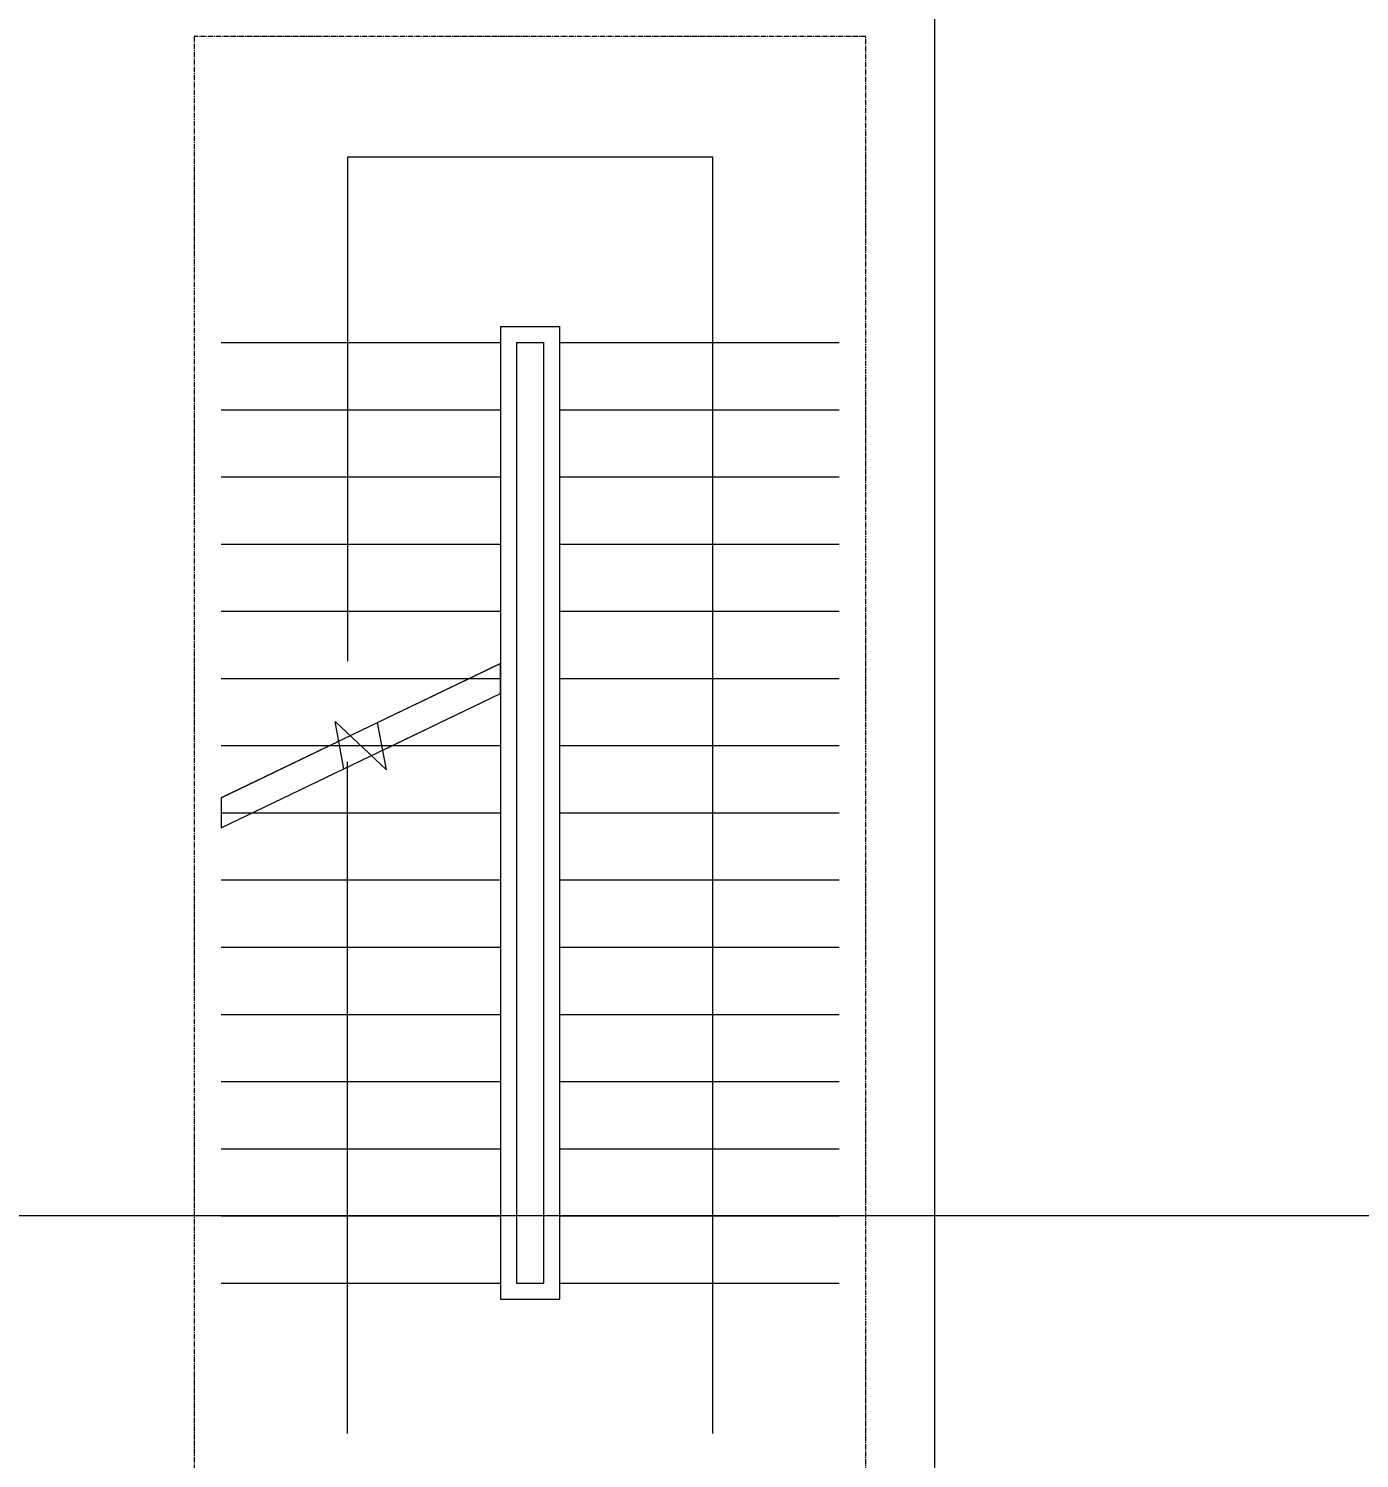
# Model space of a CAD drawing. Header units: millimetres. Extents: x -284281 to 1648660, y -821378 to -151356.
# Drawn here: x 174504 to 179456, y -230888 to -225567 of the extents above; entities that cross this region are included whole.
import ezdxf

# ---------------------------------------------------------------- set-up
doc = ezdxf.new("R2010")
doc.units = ezdxf.units.MM
doc.header["$MEASUREMENT"] = 0
doc.set_wipeout_variables(frame=1)
doc.linetypes.add('CENTER2', pattern=[28.575, 19.05, -3.175, 3.175, -3.175])
doc.linetypes.add('Wipeout_Contour', pattern=[1000, 0, -1000])
for name, color, linetype in [('Cotations - 1_100', 7, 'Continuous'), ('Nouveau_Co-Structure', 7, 'Continuous'), ('Sols_ Dalles', 7, 'Continuous')]:
    doc.layers.add(name, color=color, linetype=linetype)
doc.styles.add('STYLE_GENERE_2', font='arial.ttf')
doc.dimstyles.new('STYLE_GENERE__1', dxfattribs={"dimtxt": 250, "dimasz": 190, "dimexe": 0.18, "dimexo": 0.0625, "dimgap": 0, "dimtad": 1, "dimtih": 1, "dimtoh": 1, "dimlfac": 0.001, "dimzin": 0, "dimdsep": 46, "dimtxsty": 'STYLE_GENERE_2', "dimblk": 'ARROWHEAD_6', "dimblk1": 'ARROWHEAD_6', "dimblk2": 'ARROWHEAD_6', "dimcen": 0.09, "dimse1": 1, "dimse2": 1, "dimclrd": 7, "dimclre": 7, "dimclrt": 7, "dimazin": 0, "dimtfac": 1, "dimtdec": 4, "dimtmove": 0, "dimatfit": 3, "dimfxl": 1, "dimtolj": 1, "dimtzin": 0, "dimarcsym": 0})

# ---------------------------------------------------------------- blocks, each defined once
blk = doc.blocks.new('*D503')
at = {"layer": 'Cotations - 1_100', "color": 7, "linetype": 'Continuous', "lineweight": 5, "transparency": 16777216}
for p, q in [((163140.7, -230171.2), (163140.7, -229796.2)), ((185296, -230171.2), (185296, -229796.2)), ((163240.7, -229883.7), (163040.7, -230083.7)), ((185396, -229883.7), (185196, -230083.7)), ((162990.7, -229983.7), (163140.7, -229983.7)), ((163140.7, -229983.7), (185296, -229983.7))]:
    blk.add_line(p, q, dxfattribs=at)
at = {"layer": 'Cotations - 1_100', "color": 7, "lineweight": 5, "transparency": 16777216, "char_height": 250, "attachment_point": 7, "style": 'STYLE_GENERE_2'}
for s, insert in [('\\A1;{\\pql;\\fArial|b0|i0|c0|p38;22,16}', (173458.4, -229933.7)), ('\\A1;{\\pql;\\fArial|b0|i0|c0|p38;0,28}', (184530.9, -229933.7))]:
    blk.add_mtext(s, dxfattribs=dict(at, insert=insert))
blk = doc.blocks.new('ARROWHEAD_6')
at = {"color": 0, "linetype": 'Continuous', "lineweight": 0}
for p, q in [((-0.5, -0.5), (0.5, 0.5)), ((0, 0), (-1, 0))]:
    blk.add_line(p, q, dxfattribs=at)

msp = doc.modelspace()

# ---------------------------------------------------------------- linework, layer by layer
at = {"layer": 'Nouveau_Co-Structure', "color": 164, "linetype": 'Continuous', "lineweight": 5, "true_color": 0x072a91}
for p, q in [((176259.98849, -226675.57127), (176479.98849, -226675.57127)), ((176479.98849, -226675.57127), (176479.98849, -230295.57127)), ((175219.98849, -226735.57127), (176259.98849, -226735.57127)), ((176319.98849, -226735.57127), (176419.98849, -226735.57127)), ((176319.98849, -226735.57127), (176319.98849, -230235.57127)), ((176419.98849, -226735.57127), (176419.98849, -230235.57127)), ((176479.98849, -226735.57127), (177519.98849, -226735.57127)), ((175219.98849, -226985.57127), (176259.98849, -226985.57127)), ((176479.98849, -226985.57127), (177519.98849, -226985.57127)), ((175219.98849, -227235.57127), (176259.98849, -227235.57127)), ((176479.98849, -227235.57127), (177519.98849, -227235.57127)), ((175219.98849, -227485.57127), (176259.98849, -227485.57127)), ((176479.98849, -227485.57127), (177519.98849, -227485.57127)), ((175219.98849, -227735.57127), (176259.98849, -227735.57127)), ((176479.98849, -227735.57127), (177519.98849, -227735.57127)), ((176479.98849, -227985.57127), (177519.98849, -227985.57127)), ((176479.98849, -228235.57127), (177519.98849, -228235.57127)), ((176479.98849, -228485.57127), (177519.98849, -228485.57127)), ((175219.98849, -228735.57127), (176259.98849, -228735.57127)), ((176479.98849, -228735.57127), (177519.98849, -228735.57127)), ((175219.98849, -228985.57127), (176259.98849, -228985.57127)), ((176479.98849, -228985.57127), (177519.98849, -228985.57127)), ((175219.98849, -229235.57127), (176259.98849, -229235.57127)), ((176479.98849, -229235.57127), (177519.98849, -229235.57127)), ((175219.98849, -229485.57127), (176259.98849, -229485.57127)), ((176479.98849, -229485.57127), (177519.98849, -229485.57127)), ((175219.98849, -229735.57127), (176259.98849, -229735.57127)), ((176479.98849, -229735.57127), (177519.98849, -229735.57127)), ((175219.98849, -229985.57127), (176259.98849, -229985.57127)), ((176479.98849, -229985.57127), (177519.98849, -229985.57127)), ((175219.98849, -230235.57127), (176259.98849, -230235.57127)), ((176319.98849, -230235.57127), (176419.98849, -230235.57127)), ((176479.98849, -230235.57127), (177519.98849, -230235.57127)), ((176259.98849, -230295.57127), (176479.98849, -230295.57127))]:
    msp.add_line(p, q, dxfattribs=at)
at = {"layer": 'Sols_ Dalles', "color": 7, "linetype": 'Continuous', "lineweight": 5, "flags": 128}
msp.add_lwpolyline([(162820.43422, -188437.17603), (177875.54197, -188437.17603), (177875.54197, -231395.57011), (162820.43422, -231395.57011)], close=True, dxfattribs=at)

# ---------------------------------------------------------------- dimensions: what is measured, and where the dimension line sits
at = {"layer": 'Cotations - 1_100', "color": 7, "linetype": 'Continuous', "lineweight": 5}
dim = msp.add_linear_dim(base=(185296.03357, -229983.65602), p1=(163140.68142, -231115.57011), p2=(185296.03357, -231200.57011), dimstyle='STYLE_GENERE__1', dxfattribs=at)
dim.commit()
dim.dimension.update_dxf_attribs({"geometry": '*D503', "text_midpoint": (173878.35745, -229808.65602), "dimtype": 160})

# ---------------------------------------------------------------- next in the draw order: wipeouts: each hides what was drawn before it
at = {"color": 254, "linetype": 'Wipeout_Contour', "lineweight": 0, "ltscale": 1152224.557881268}
msp.add_wipeout([(176259.98849, -228041.57127), (176259.98849, -227929.57127), (175219.98849, -228429.57127), (175219.98849, -228541.57127)], dxfattribs=at).dxf.layer = 'Nouveau_Co-Structure'

# ---------------------------------------------------------------- next in the draw order: linework, layer by layer
at = {"layer": 'Nouveau_Co-Structure', "color": 164, "linetype": 'Continuous', "lineweight": 5, "true_color": 0x072a91}
for p, q in [((176259.98849, -226675.57127), (176259.98849, -230295.57127)), ((175219.98849, -227985.57127), (176259.98849, -227985.57127)), ((175219.98849, -228235.57127), (176259.98849, -228235.57127)), ((175219.98849, -228485.57127), (176259.98849, -228485.57127))]:
    msp.add_line(p, q, dxfattribs=at)
at = {"layer": 'Nouveau_Co-Structure', "color": 7, "linetype": 'CENTER2', "lineweight": 5}
msp.add_lwpolyline([(175119.98849, -231595.57127), (177619.98849, -231595.57127), (177619.98849, -225595.57127), (175119.98849, -225595.57127)], close=True, dxfattribs=at)
at = {"layer": 'Nouveau_Co-Structure', "color": 7, "linetype": 'Continuous', "lineweight": 5}
for points in [[(177049.98849, -230795.57127), (177049.98849, -226045.57127), (175689.98849, -226045.57127), (175689.98849, -227670.57127), (175689.98849, -227920.57127)], [(175689.98849, -230795.57127), (175689.98849, -228545.57127), (175689.98849, -228295.57127)]]:
    msp.add_lwpolyline(points, dxfattribs=at)
at = {"layer": 'Nouveau_Co-Structure', "color": 7, "linetype": 'Continuous', "lineweight": 5, "flags": 128}
msp.add_lwpolyline([(176259.98849, -228041.57127), (176259.98849, -227929.57127), (175219.98849, -228429.57127), (175219.98849, -228541.57127)], close=True, dxfattribs=at)
at = {"layer": 'Nouveau_Co-Structure', "color": 164, "linetype": 'Continuous', "lineweight": 5, "true_color": 0x072a91}
for points in [[(175219.98849, -228541.57127), (175677.52244, -228321.33456), (175644.35875, -228145.43354), (175835.61823, -228325.709), (175802.45454, -228149.80797), (176259.98849, -227929.57127)], [(175821.72283, -228252.00745), (176259.98849, -228041.57127)], [(175219.98849, -228429.57127), (175658.25415, -228219.13508)]]:
    msp.add_lwpolyline(points, dxfattribs=at)

doc.saveas('drawing.dxf')
